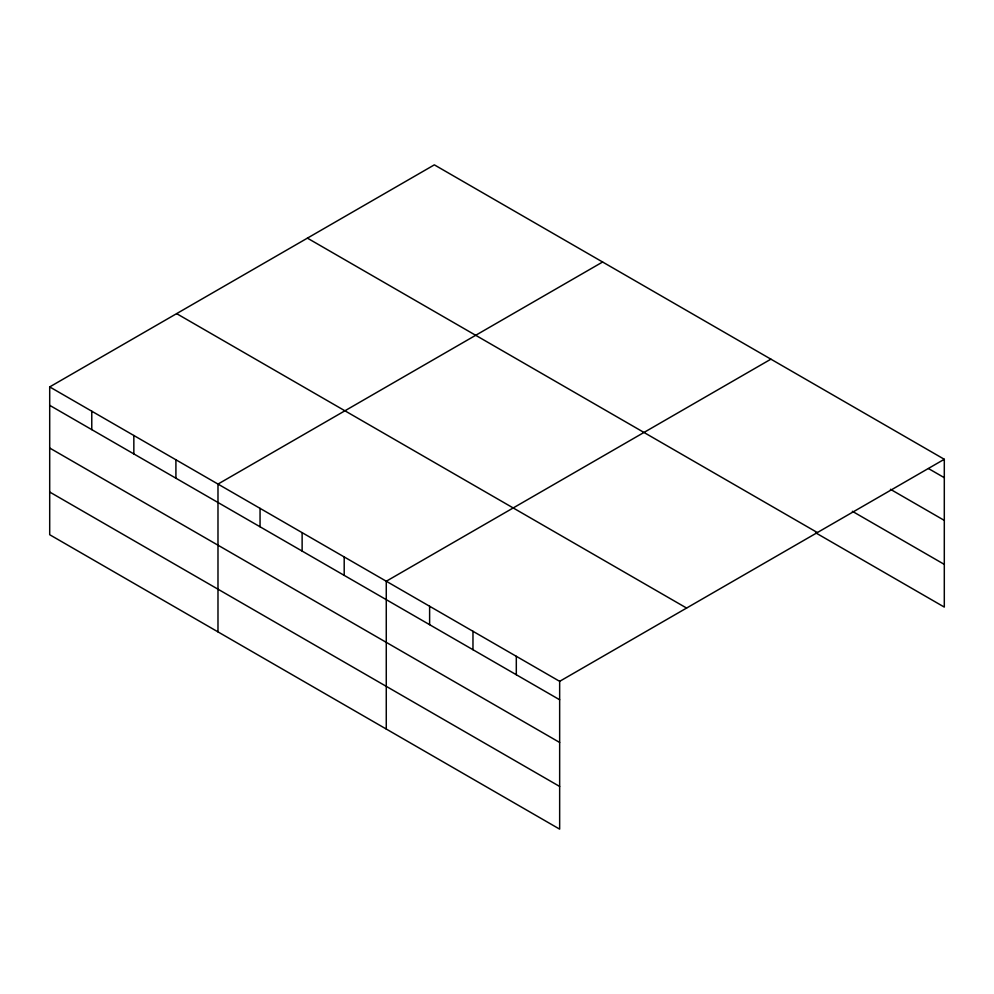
<?xml version="1.0" encoding="UTF-8"?>
<svg xmlns="http://www.w3.org/2000/svg" width="994" height="994" viewBox="0 0 994 994"><rect width="100%" height="100%" fill="white"/><g stroke="black" fill="none" stroke-linecap="round" stroke-linejoin="round"><path stroke-width="1.49" d="M815.577 532.759L944.3 607.086L944.3 459.278L434.341 164.855L49.7 386.914L49.7 534.722L559.659 829.145L559.659 681.337L49.7 386.914M602.625 262.006L217.984 484.078L217.984 631.886M770.909 359.169L386.268 581.241L386.268 729.049M559.659 681.337L944.3 459.278M928.533 468.584L944.3 477.692M890.45 489.296L944.3 520.384M852.355 511.301L944.3 564.381M307.407 238.138L817.366 532.56M176.634 313.632L686.593 608.055M49.7 405.341L559.659 699.764M49.7 448.033L559.659 742.456M49.7 492.03L559.659 786.453M516.308 656.313L516.308 674.727M472.97 631.289L472.97 649.703M429.619 606.265L429.619 624.679M344.197 556.951L344.197 575.364M302.126 532.66L302.126 551.074M260.055 508.369L260.055 526.783M175.913 459.787L175.913 478.201M133.842 435.496L133.842 453.91M91.771 411.205L91.771 429.619"/></g></svg>
